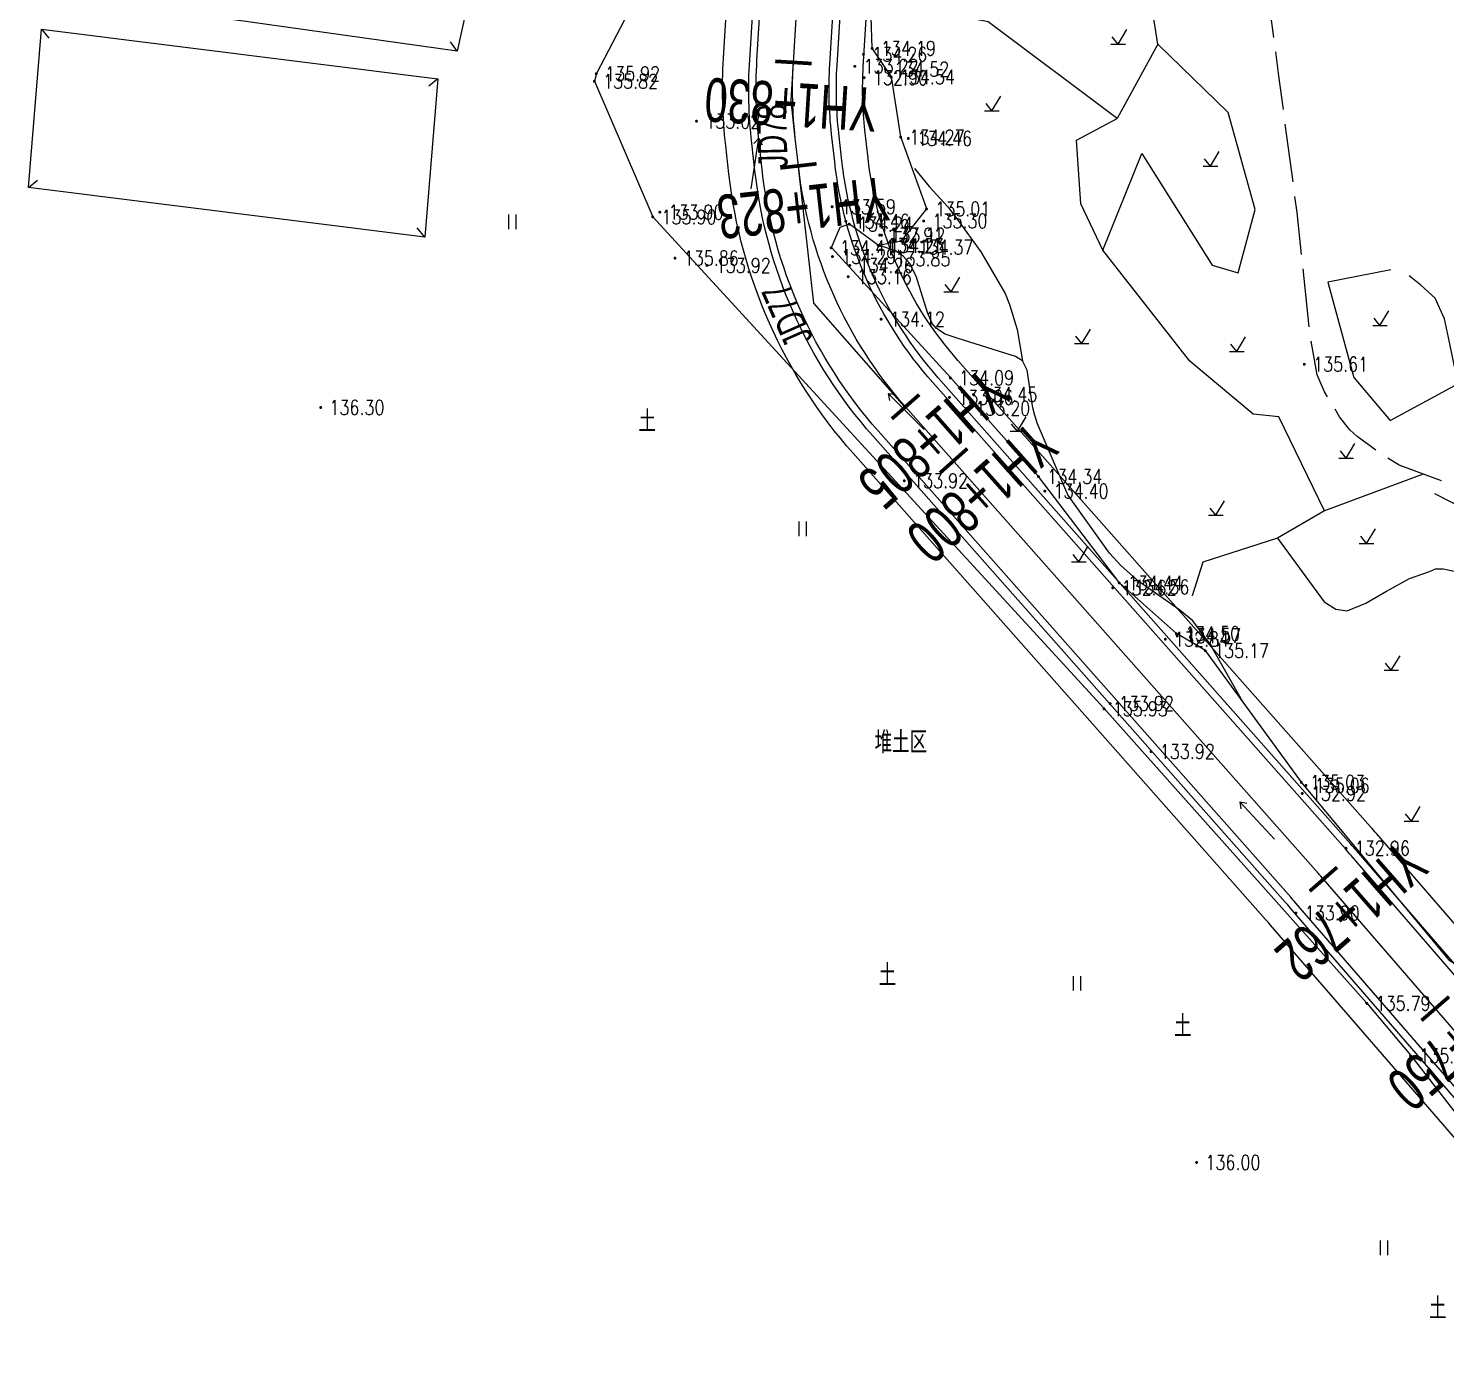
# Model space of a CAD drawing. Extents: x 529262 to 576451, y 2694391 to 2717535.
# Drawn here: x 562729 to 562826.1, y 2710546.1 to 2710638 of the extents above; entities that cross this region are included whole.
import ezdxf
from ezdxf.enums import TextEntityAlignment as Align

# ---------------------------------------------------------------- set-up
doc = ezdxf.new("R2010")
doc.units = 0
doc.linetypes.add('DASHED', pattern=[19.049999999999997, 12.7, -6.35])
doc.linetypes.add('X3', pattern=[5, 4, -1])
for name, color, linetype in [('DLSS', 4, 'Continuous'), ('DMTZ', 8, 'Continuous'), ('GCD', 8, 'Continuous'), ('JMD', 8, 'Continuous'), ('ZBTZ', 8, 'Continuous'), ('ZJ', 7, 'Continuous'), ('交点标注', 3, 'Continuous'), ('桩号标注_YH', 2, 'Continuous'), ('道路中线_04护管挡墙', 7, 'Continuous')]:
    doc.layers.add(name, color=color, linetype=linetype)
doc.layers.add('SXSS', color=5, linetype='Continuous', lineweight=0)
doc.styles.add('EICAD', font='fsdb_e.shx', dxfattribs={"width": 0.707, "height": 2, "bigfont": 'tjhzf.shx'})
doc.styles.add('HZ', font='rs.shx', dxfattribs={"width": 0.8, "bigfont": 'hztxt.shx'})
doc.styles.add('JieTuHzTxt', font='smsim.shx', dxfattribs={"width": 0.7, "bigfont": 'smfs.shx'})
doc.linetypes.add('10421', pattern='A,2,[150,AAA.SHX,S=0.5,R=0,X=0,Y=0.5],1e-11', length=2.00000000001)
doc.linetypes.add('10422', pattern='A,0.75,[150,AAA.SHX,S=0.5,R=0,X=0,Y=0.5],1.5,[177,AAA.SHX,S=1,R=0,X=0,Y=0.4],0.75', length=3)
doc.linetypes.add('1161', pattern='A,0,[149,AAA.SHX,S=0.15,R=0,X=0,Y=0],-1.6', length=1.6)

# ---------------------------------------------------------------- blocks, each defined once
blk = doc.blocks.new('GC200')
at = {"linetype": 'Continuous', "const_width": 0.2, "flags": 128}
blk.add_lwpolyline([(-0.1, 0, 1), (0.1, 0, 1)], format="xyb", close=True, dxfattribs=at)
blk = doc.blocks.new('gc086')
at = {"color": 8}
for p, q in [((0, 0), (7, 0)), ((7, 0), (6.180847955711008, 0.573576436351046)), ((7, 0), (6.180847955711008, -0.5735764363510459))]:
    blk.add_line(p, q, dxfattribs=at)
blk = doc.blocks.new('gc123')
at = {"color": 8}
for p, q in [((0, 0), (1.199999999999999, 2)), ((-1, 0), (1, 0)), ((0, 0), (-0.8, 1))]:
    blk.add_line(p, q, dxfattribs=at)
blk = doc.blocks.new('gc121')
at = {"color": 8}
for p, q in [((-0.5, -1), (-0.5, 1)), ((0.5, -1), (0.5, 1))]:
    blk.add_line(p, q, dxfattribs=at)

msp = doc.modelspace()

# ---------------------------------------------------------------- linework, layer by layer
at = {"layer": 'DLSS', "color": 8, "linetype": 'X3', "elevation": 135.479, "flags": 128}
msp.add_lwpolyline([(562825.7844874478, 2710606.944345072), (562822.8766494417, 2710608.000038125), (562821.422048843, 2710608.927121316), (562820.003705686, 2710609.978335467), (562819.4976494417, 2710610.438038125), (562818.8054487861, 2710611.322910474), (562817.7783724613, 2710613.034189005), (562817.2596494417, 2710614.199038125), (562816.776422253, 2710616.957602278), (562815.8966494417, 2710625.325038125), (562814.639909138, 2710634.693412147), (562813.8756494417, 2710640.590038124), (562813.3136301619, 2710642.974381155), (562812.993374295, 2710644.361730706), (562812.1393641912, 2710646.46054091), (562811.6396494417, 2710647.320038124), (562810.9650982205, 2710647.990183377), (562809.8906494417, 2710648.803038124), (562805.7356005281, 2710651.758659055), (562803.9527434409, 2710653.052278013), (562802.7716494417, 2710653.679038125), (562795.4032497952, 2710656.11539723), (562792.2303556176, 2710657.202920121), (562789.2956494417, 2710657.952038125), (562788.5605010522, 2710657.646505804), (562785.8692826038, 2710655.482725067), (562784.6118012149, 2710654.262596176), (562783.4516494417, 2710653.390038125)], dxfattribs=at)
at = {"layer": 'DLSS', "color": 8, "linetype": 'Continuous', "flags": 128}
msp.add_lwpolyline([(562864.8282664765, 2710591.84011943), (562863.1051807672, 2710590.843684275), (562856.8377672007, 2710587.585357966), (562854.5550110473, 2710586.723589218), (562850.8025628441, 2710587.334571553), (562848.6690919739, 2710587.97144862), (562844.7752542221, 2710590.306240429), (562842.4386876806, 2710591.975137439), (562839.2756865313, 2710596.062645081), (562835.1048522325, 2710601.048103013), (562825.3286202711, 2710606.054075919)], dxfattribs=at)
at = {"layer": 'DMTZ', "linetype": '10421', "flags": 128}
for points in [[(562974.75, 2710442.749), (562972.221, 2710448.106), (562970.53, 2710457.924), (562970.588, 2710462.816), (562968.785, 2710465.91), (562965.618, 2710470.107), (562964.715, 2710471.076), (562964.683, 2710472.686), (562965.951, 2710474.902), (562968.103, 2710485.167), (562969.614, 2710489.535), (562971.349, 2710495.807), (562974.751, 2710500.717), (562975.7885147439, 2710507.82364642), (562974.8793593798, 2710510.16654406), (562971.3097883859, 2710515.17943116), (562964.213, 2710518.086), (562956.712, 2710519.931), (562939.506, 2710518.475), (562935.726, 2710518.126), (562931.762, 2710518.288), (562929.3, 2710519.315), (562919.688, 2710517.249), (562916.468, 2710514.965), (562910.131, 2710508.998), (562907.098, 2710503.349), (562906.436, 2710502.096), (562904.175, 2710500.572), (562900.581, 2710500.839), (562896.864, 2710503.212), (562892.174, 2710509.435), (562890.793, 2710510.72), (562889.538, 2710511.732), (562887.479, 2710514.751), (562882.949, 2710523.099), (562882.932, 2710525.189), (562882.2380977372, 2710527.399296024), (562883.799, 2710533.091), (562883.971, 2710540.381), (562884.533, 2710541.159), (562880.615, 2710548.025), (562877.384, 2710551.024), (562873.585, 2710553.819), (562871.27, 2710555.417), (562866.187, 2710554.863), (562864.035, 2710554.128), (562862.653, 2710554.187), (562854.416, 2710552.946), (562849.3, 2710552.984), (562844.828, 2710554.167), (562838.817, 2710556.934), (562838.273, 2710558.715), (562837.129, 2710561.856), (562835.427, 2710564.474), (562828.384, 2710572.825), (562826.351, 2710574.034), (562816.192, 2710586.281), (562809.61, 2710595.308), (562807.629, 2710596.472), (562803.713, 2710599.951), (562798.177, 2710607.245), (562792.142, 2710614.012), (562783.976, 2710622.925), (562784.5828301851, 2710624.317657849), (562785.211, 2710624.551), (562787.2, 2710623.094), (562788.7788755939, 2710623.401217018), (562790.508, 2710625.592), (562788.742, 2710630.515), (562788.088, 2710634.638), (562786.78, 2710636.602), (562786.639, 2710640.923), (562787.825, 2710645.241), (562787.853, 2710649.099), (562784.409, 2710653.639), (562785.16, 2710656.358), (562788.285, 2710662.328), (562794.012, 2710668.105), (562797.95, 2710670.849), (562807.487, 2710674.38), (562815.068, 2710676.668), (562817.722, 2710679.886), (562819.808, 2710683.864), (562817.75, 2710692.913), (562819.815, 2710697.495), (562820.162, 2710700.927), (562819.299, 2710705.399), (562817.923, 2710708.322), (562815.977, 2710712.962), (562813.994, 2710719.447), (562811.415, 2710723.52), (562810.6813922131, 2710763.290965233), (562817.6759100298, 2710808.527753309), (562821.8706644834, 2710812.379483276)], [(562803.0396494417, 2710601.977038125), (562800.1776494418, 2710605.975038125), (562798.1081617395, 2710610.849916186), (562797.9266494417, 2710611.414038124), (562797.7791924773, 2710611.952850883), (562797.3969169002, 2710614.521086408), (562797.0716494417, 2710615.156038125), (562796.5977662759, 2710615.468629529), (562792.6676494417, 2710616.697038125), (562791.7736540132, 2710616.981494313), (562791.1791601207, 2710617.377704707), (562790.8826494417, 2710617.721038125), (562790.5714548305, 2710618.473884702), (562789.799168727, 2710620.965416909), (562789.3338843453, 2710621.853608262), (562788.9086494417, 2710622.331038124), (562788.376812041, 2710622.700658226), (562787.2, 2710623.094)]]:
    msp.add_lwpolyline(points, dxfattribs=at)
at = {"layer": 'DMTZ', "linetype": '10422', "flags": 128}
msp.add_lwpolyline([(562774.212, 2710659.058), (562774.948, 2710658.85), (562773.876, 2710654.834), (562773.763, 2710650.331), (562776.313, 2710644.972), (562778.065, 2710640.858), (562777.579, 2710638.643), (562772.915, 2710639.797), (562772.536, 2710639.824), (562769.797, 2710638.537), (562767.88, 2710634.865), (562767.749, 2710634.342), (562771.746, 2710625.044), (562802.672, 2710591.321), (562820.681, 2710571.127), (562823.678, 2710567.531), (562829.421, 2710560.166), (562830.6312997749, 2710558.286997629), (562838.78, 2710550.322), (562839.97, 2710549.4), (562841.557, 2710548.639)], dxfattribs=at)
at = {"layer": 'DMTZ', "linetype": '10421', "elevation": 135.797, "flags": 128}
msp.add_lwpolyline([(562842.9514912768, 2710604.927002561), (562840.3325169947, 2710604.777026099), (562836.9206921323, 2710604.64749958), (562835.2795742977, 2710604.863356701), (562834.9356494417, 2710605.215038124), (562832.3860322194, 2710608.533172664), (562830.8744665838, 2710610.778258156), (562829.6586494417, 2710612.345038124), (562828.6286115135, 2710612.664612442), (562827.388173253, 2710613.224659267), (562826.9426494417, 2710613.605038125), (562826.6478908268, 2710614.884778391), (562826.2677427977, 2710616.764887484), (562825.9826494417, 2710618.038038125), (562825.3549583999, 2710619.455249082), (562824.3646350503, 2710620.346291113), (562823.5666494417, 2710620.988038125)], dxfattribs=at)
at = {"layer": 'DMTZ', "linetype": '10421'}
msp.add_lwpolyline([(562812.1752629656, 2710591.789824857), (562809.9401592779, 2710595.73553439), (562808.7456494417, 2710597.338038125), (562807.84919378, 2710598.079433987), (562805.0366494417, 2710600.026038125), (562803.84151644, 2710601.106433132), (562803.0396494417, 2710601.977038125)], dxfattribs=at)
at = {"layer": 'JMD', "linetype": 'Continuous'}
for p, q in [((562729.8562170034, 2710637.900149045), (562730.3602864326, 2710637.278929268)), ((562758.3334671262, 2710636.383745944), (562757.8769664877, 2710637.040714107)), ((562757.0149023454, 2710634.507819078), (562756.3936825689, 2710634.003749649)), ((562728.9509286531, 2710627.044690953), (562729.5721484296, 2710627.548760382)), ((562756.109613995, 2710623.652360986), (562755.6055445658, 2710624.273580762))]:
    msp.add_line(p, q, dxfattribs=at)
at = {"layer": 'JMD', "linetype": 'Continuous', "flags": 128}
for points in [[(562734.1298310269, 2710653.112241381), (562761.157217996, 2710649.282827072), (562758.3334671262, 2710636.383745944), (562731.3060801572, 2710640.213160253)], [(562729.8562170034, 2710637.900149045), (562757.0149023454, 2710634.507819078), (562756.109613995, 2710623.652360986), (562728.9509286531, 2710627.044690953)]]:
    msp.add_lwpolyline(points, close=True, dxfattribs=at)
at = {"layer": 'ZBTZ', "linetype": '1161'}
for points in [[(562805.2466494417, 2710629.372038125), (562810.0816494417, 2710621.715038124), (562811.8466494418, 2710621.188038125), (562813.0246494417, 2710625.533038124), (562811.1736494417, 2710632.195038124), (562806.3466494418, 2710636.866038125), (562805.3856494417, 2710642.971038125), (562801.2656494417, 2710645.070038124), (562793.2726494417, 2710648.016038124), (562787.1826494418, 2710639.866038125)], [(562802.5796494418, 2710622.748038125), (562801.0606494417, 2710625.939038124), (562800.7706494418, 2710630.291038125), (562803.5696494417, 2710631.781038125), (562794.7196494417, 2710638.412038125), (562787.1826494418, 2710639.866038125)], [(562824.5382949269, 2710607.396776323), (562817.7626494417, 2710604.886038125), (562814.6396494417, 2710611.331038124), (562812.8696494417, 2710611.507038124), (562808.5446494417, 2710615.139038125), (562802.5796494418, 2710622.748038125)], [(562822.3076494418, 2710621.414038124), (562818.0026494417, 2710620.553038124), (562819.7896494417, 2710614.013038124), (562822.2786494417, 2710611.070038124), (562826.9426494417, 2710613.605038125)], [(562817.7626494417, 2710604.886038125), (562814.5436494417, 2710603.009038125), (562809.4296494417, 2710601.364038125), (562808.6956494417, 2710599.051038125)]]:
    msp.add_lwpolyline(points, dxfattribs=at)
at = {"layer": 'ZBTZ', "linetype": '1161', "flags": 128}
msp.add_lwpolyline([(562806.3466494418, 2710636.866038125), (562803.5696494417, 2710631.781038125)], dxfattribs=at)
for points, elevation in [([(562802.5796494418, 2710622.748038125), (562805.2466494417, 2710629.372038125)], 134.975), ([(562789.6776494418, 2710628.352038125), (562790.685467553, 2710627.121067878), (562791.955044151, 2710625.732885044), (562792.5896494417, 2710624.885038124), (562794.2164825128, 2710622.639219319), (562795.8816494417, 2710619.791038125), (562796.1951000715, 2710619.026522381), (562796.7126387011, 2710617.301913285), (562797.0716494417, 2710615.156038125)], 135.038), ([(562814.5436494417, 2710603.009038125), (562817.7566494417, 2710598.645038125), (562818.5533659157, 2710598.138992111), (562819.3146494417, 2710598.035038125), (562820.6078486723, 2710598.55814727), (562822.0242634354, 2710599.371081759), (562823.5954223035, 2710600.240567478), (562824.9561606322, 2710600.731406603), (562825.3766494417, 2710600.899038124), (562825.8960507575, 2710600.899694414), (562827.9862515475, 2710600.478974884), (562832.2166494417, 2710599.673038125), (562832.6602934479, 2710599.44131534), (562835.6976494417, 2710596.260038124), (562836.8396494417, 2710593.953038124), (562837.4537793968, 2710593.310926214), (562838.8326494417, 2710592.492038125), (562839.7231806952, 2710592.614234718), (562840.8489447114, 2710592.775009225), (562841.3446494417, 2710592.985038124)], 135.516)]:
    msp.add_lwpolyline(points, dxfattribs=dict(at, elevation=elevation))
at = {"layer": '交点标注', "linetype": 'DASHED'}
for p, q in [((562781.2155940658, 2710633.021920687), (562781.3752021444, 2710635.623538604)), ((562781.5070666518, 2710630.431759641), (562781.2155940658, 2710633.021920687)), ((562782.7807253845, 2710619.113435401), (562781.7290247211, 2710628.459336941)), ((562788.9796468397, 2710612.040577231), (562782.7807253845, 2710619.113435401))]:
    msp.add_line(p, q, dxfattribs=at)
at = {"layer": '桩号标注_YH', "const_width": 0.25}
for points in [[(562780.1275478792, 2710635.700081626), (562782.6228564098, 2710635.54699558)], [(562780.4788075961, 2710628.391155997), (562782.9631274176, 2710628.670718198)], [(562788.1217867293, 2710611.185763064), (562789.9946682202, 2710612.8417567)], [(562791.4275005232, 2710607.483356452), (562793.293400793, 2710609.14721227)], [(562816.7536095793, 2710578.79936931), (562818.6357699878, 2710580.444809129)], [(562824.416390768, 2710569.936632498), (562826.3075376707, 2710571.571735979)]]:
    msp.add_lwpolyline(points, dxfattribs=at)
at = {"layer": '道路中线_04护管挡墙', "color": 8, "lineweight": 0}
for points in [[(562837.9956920339, 2710563.481106193), (562821.3256918369, 2710582.761487902, 0.002774951701476491), (562820.9253140122, 2710583.219400096), (562792.6541599374, 2710615.193267663, -0.1541936818002115), (562786.4908615643, 2710629.067696522), (562786.2769607095, 2710630.968519065, -0.04336014593287568), (562786.1661945231, 2710635.329613395), (562786.9708408151, 2710648.445379386, -0.1509697218735377), (562792.2254153017, 2710662.365266693), (562793.0378667018, 2710663.410747754, -0.0883804052829701), (562799.6021315241, 2710669.331108611), (562807.14184008, 2710674.032592382, 0.1156258397609137), (562816.7359594731, 2710683.672806755), (562816.8410432169, 2710683.843141135, 0.1318015598735641), (562818.7420894561, 2710690.197894546), (562819.0012812312, 2710699.262033356, 0.09147482335581983), (562817.0661202644, 2710711.740504386), (562813.2688806616, 2710722.602945115, -0.09859235936285603)], [(562836.2558368836, 2710561.976810991), (562819.5858366863, 2710581.2571927, 0.002774951701197553), (562819.2022630402, 2710581.695885952), (562790.9311089658, 2710613.669753517, -0.1541936818022254), (562784.2052873285, 2710628.810499298), (562783.9913864736, 2710630.71132184, -0.04336014593310032), (562783.870510675, 2710635.470452557), (562784.675156967, 2710648.586218548, -0.1509697218763337), (562790.409315633, 2710663.776571761), (562791.2217670329, 2710664.822052822, -0.08838040528240891), (562798.3851512636, 2710671.282764074), (562805.9248598194, 2710675.984247844, 0.1156258397606441), (562814.7784934874, 2710684.880418826), (562814.8835772324, 2710685.050753208, 0.1318015598730825), (562816.4430292248, 2710690.263636864), (562816.7022209998, 2710699.327775675, 0.09147482335877692), (562814.8949586027, 2710710.981520171), (562811.0977189997, 2710721.8439609, -0.09859235936465953)], [(562836.634066264, 2710562.303831687), (562819.9640660669, 2710581.584213396, 0.002774951700734579), (562819.5768393384, 2710582.027084679), (562791.305685264, 2710614.000952245, -0.1541936818006518), (562784.7021512928, 2710628.866411738), (562784.488250438, 2710630.76723428, -0.04336014593381578), (562784.3695723811, 2710635.439835348), (562785.1742186731, 2710648.555601339, -0.15096972187481), (562790.8041199088, 2710663.469766311), (562791.6165713087, 2710664.515247372, -0.08838040528203668), (562798.6497121898, 2710670.858491147), (562806.1894207456, 2710675.559974918, 0.1156258397615394), (562815.2040295713, 2710684.617894463), (562815.3091133162, 2710684.788228845, 0.131801559874923), (562816.9428249272, 2710690.249345056), (562817.2020167023, 2710699.313483867, 0.09147482335666411), (562815.3669502683, 2710711.14651674), (562811.5697106654, 2710722.008957468, -0.09859235936380854)], [(562832.0953136978, 2710558.379583333), (562815.4253135003, 2710577.659965042, 0.002774951701172944), (562815.0819237595, 2710578.052699954), (562786.8107696857, 2710610.026567519, -0.1541936818040797), (562778.739783721, 2710628.195462456), (562778.5258828661, 2710630.096284998, -0.04336014593379937), (562778.3808319079, 2710635.807241859), (562779.1854781999, 2710648.92300785, -0.1509697218759151), (562786.0664685991, 2710667.151431705), (562786.8789199985, 2710668.196912765, -0.08838040528077813), (562795.4749810753, 2710675.949766268), (562803.014689631, 2710680.651250038, 0.1156258397588344), (562810.0975965654, 2710687.768186823), (562810.2026803109, 2710687.938521207, 0.1318015598720248), (562810.9452764976, 2710690.420846757), (562811.2044682725, 2710699.484985568, 0.0914748233564306), (562809.7030502812, 2710709.166557918), (562805.9058106779, 2710720.028998647, -0.09859235936824541)], [(562832.4735430783, 2710558.70660403), (562815.8035428809, 2710577.986985738, 0.002774951701059936), (562815.4565000578, 2710578.383898681), (562787.1853459838, 2710610.357766246, -0.1541936818031914), (562779.2366476853, 2710628.251374896), (562779.0227468305, 2710630.152197438, -0.0433601459308034), (562778.879893614, 2710635.776624649), (562779.684539906, 2710648.892390641, -0.1509697218746429), (562786.461272875, 2710666.844626255), (562787.2737242744, 2710667.890107315, -0.08838040527976299), (562795.7395420015, 2710675.525493341), (562803.2792505572, 2710680.226977111, 0.1156258397599885), (562810.5231326493, 2710687.50566246), (562810.6282163948, 2710687.675996843, 0.1318015598758019), (562811.4450722, 2710690.406554948), (562811.704263975, 2710699.470693759, 0.09147482335822739), (562810.1750419467, 2710709.331554487), (562806.3778023436, 2710720.193995216, -0.09859235936751774)], [(562830.733687928, 2710557.202308827), (562814.0636877305, 2710576.482690536, 0.002774951700290915), (562813.7334490848, 2710576.860384538), (562785.4622950122, 2710608.834252101, -0.1541936818013035), (562776.9510734495, 2710627.994177671), (562776.7371725946, 2710629.895000213, -0.043360145934481), (562776.5842097659, 2710635.917463813), (562777.3888560579, 2710649.033229803, -0.1509697218734289), (562784.6451732062, 2710668.255931322), (562785.4576246056, 2710669.301412383, -0.08838040528016733), (562794.5225617408, 2710677.477148803), (562802.0622702965, 2710682.178632574, 0.1156258397595159), (562808.5656666636, 2710688.713274531), (562808.670750408, 2710688.883608913, 0.131801559873085), (562809.1460119687, 2710690.472297267), (562809.4052037436, 2710699.536436078, 0.09147482335289886), (562808.0038802851, 2710708.572570272), (562804.2066406817, 2710719.435011001, -0.09859235936888529)]]:
    msp.add_lwpolyline(points, format="xyb", dxfattribs=at)
at = {"layer": '道路中线_04护管挡墙', "color": 1}
msp.add_lwpolyline([(562834.364689981, 2710560.34170751), (562817.6946897836, 2710579.622089219, 0.002774951701132185), (562817.329381549, 2710580.039892316), (562789.0582274748, 2710612.013759882, -0.1541936818008448), (562781.7209675069, 2710628.530937097), (562781.5070666521, 2710630.431759639, -0.04336014592990557), (562781.3752021445, 2710635.623538603), (562782.1798484365, 2710648.739304595, -0.1509697218754179), (562788.435294254, 2710665.310599008), (562789.2477456536, 2710666.356080068, -0.08838040528097563), (562797.0623466326, 2710673.404128707), (562804.6020551883, 2710678.105612478, 0.1156258397599219), (562812.6508130683, 2710686.193040643), (562812.7558968136, 2710686.363375026, 0.1318015598740171), (562813.9440507124, 2710690.335095906), (562814.2032424874, 2710699.399234717, 0.09147482335844882), (562812.5350002748, 2710710.156537329), (562808.7377606716, 2710721.018978058, -0.09859235936611838)], format="xyb", dxfattribs=at)

# ---------------------------------------------------------------- block references
at = {"layer": 'GCD', "color": 3, "linetype": 'Continuous'}
ref = msp.add_blockref('GC200', (562786.7676552576, 2710636.58618991, 134.185), dxfattribs=dict(at, xscale=0.5, yscale=0.5, zscale=0.5))
ref.add_attrib('height', '134.19', dxfattribs={"linetype": 'Continuous', "height": 1, "style": 'HZ', "width": 0.8}).set_placement((562787.3676552576, 2710636.58618991, 134.185), align=Align.MIDDLE_LEFT)
at = {"layer": 'GCD', "linetype": 'Continuous'}
ref = msp.add_blockref('GC200', (562786.1759540989, 2710636.180554979, 134.264), dxfattribs=dict(at, xscale=0.5, yscale=0.5, zscale=0.5))
ref.add_attrib('height', '134.26', dxfattribs={"linetype": 'Continuous', "height": 1, "style": 'HZ', "width": 0.8}).set_placement((562786.7759540989, 2710636.180554979, 134.264), align=Align.MIDDLE_LEFT)
at = {"layer": 'GCD', "color": 3, "linetype": 'Continuous'}
ref = msp.add_blockref('GC200', (562767.8676552576, 2710634.849189911, 135.919), dxfattribs=dict(at, xscale=0.5, yscale=0.5, zscale=0.5))
ref.add_attrib('height', '135.92', dxfattribs={"linetype": 'Continuous', "height": 1, "style": 'HZ', "width": 0.8}).set_placement((562768.4676552576, 2710634.849189911, 135.919), align=Align.MIDDLE_LEFT)
at = {"layer": 'GCD', "linetype": 'Continuous'}
ref = msp.add_blockref('GC200', (562785.585954099, 2710635.352554979, 133.221), dxfattribs=dict(at, xscale=0.5, yscale=0.5, zscale=0.5))
ref.add_attrib('height', '133.22', dxfattribs={"linetype": 'Continuous', "height": 1, "style": 'HZ', "width": 0.8}).set_placement((562786.1859540989, 2710635.352554979, 133.221), align=Align.MIDDLE_LEFT)
at = {"layer": 'GCD', "color": 3, "linetype": 'Continuous'}
ref = msp.add_blockref('GC200', (562786.2206552576, 2710634.57418991, 132.9), dxfattribs=dict(at, xscale=0.5, yscale=0.5, zscale=0.5))
ref.add_attrib('height', '132.90', dxfattribs={"linetype": 'Continuous', "height": 1, "style": 'HZ', "width": 0.8}).set_placement((562786.8206552576, 2710634.57418991, 132.9), align=Align.MIDDLE_LEFT)
at = {"layer": 'GCD', "linetype": 'Continuous'}
ref = msp.add_blockref('GC200', (562787.681954099, 2710635.159554979, 134.523), dxfattribs=dict(at, xscale=0.5, yscale=0.5, zscale=0.5))
ref.add_attrib('height', '134.52', dxfattribs={"linetype": 'Continuous', "height": 1, "style": 'HZ', "width": 0.8}).set_placement((562788.281954099, 2710635.159554979, 134.523), align=Align.MIDDLE_LEFT)
at = {"layer": 'GCD', "color": 3, "linetype": 'Continuous'}
ref = msp.add_blockref('GC200', (562788.0756552576, 2710634.62218991, 134.537), dxfattribs=dict(at, xscale=0.5, yscale=0.5, zscale=0.5))
ref.add_attrib('height', '134.54', dxfattribs={"linetype": 'Continuous', "height": 1, "style": 'HZ', "width": 0.8}).set_placement((562788.6756552575, 2710634.62218991, 134.537), align=Align.MIDDLE_LEFT)
ref = msp.add_blockref('GC200', (562767.7366552575, 2710634.326189911, 135.822), dxfattribs=dict(at, xscale=0.5, yscale=0.5, zscale=0.5))
ref.add_attrib('height', '135.82', dxfattribs={"linetype": 'Continuous', "height": 1, "style": 'HZ', "width": 0.8}).set_placement((562768.3366552575, 2710634.326189911, 135.822), align=Align.MIDDLE_LEFT)
at = {"layer": 'GCD', "linetype": 'Continuous'}
ref = msp.add_blockref('GC200', (562774.7364191056, 2710631.596422945, 133.02), dxfattribs=dict(at, xscale=0.5, yscale=0.5, zscale=0.5))
ref.add_attrib('height', '133.02', dxfattribs={"linetype": 'Continuous', "height": 1, "style": 'HZ', "width": 0.8}).set_placement((562775.3364191055, 2710631.596422945, 133.02), align=Align.MIDDLE_LEFT)
at = {"layer": 'GCD', "color": 3, "linetype": 'Continuous'}
ref = msp.add_blockref('GC200', (562788.7296552575, 2710630.49918991, 134.269), dxfattribs=dict(at, xscale=0.5, yscale=0.5, zscale=0.5))
ref.add_attrib('height', '134.27', dxfattribs={"linetype": 'Continuous', "height": 1, "style": 'HZ', "width": 0.8}).set_placement((562789.3296552575, 2710630.49918991, 134.269), align=Align.MIDDLE_LEFT)
at = {"layer": 'GCD', "linetype": 'Continuous'}
ref = msp.add_blockref('GC200', (562789.253954099, 2710630.406554979, 134.459), dxfattribs=dict(at, xscale=0.5, yscale=0.5, zscale=0.5))
ref.add_attrib('height', '134.46', dxfattribs={"linetype": 'Continuous', "height": 1, "style": 'HZ', "width": 0.8}).set_placement((562789.853954099, 2710630.406554979, 134.459), align=Align.MIDDLE_LEFT)
at = {"layer": 'GCD', "color": 3, "linetype": 'Continuous'}
ref = msp.add_blockref('GC200', (562771.7336552576, 2710625.028189911, 135.895), dxfattribs=dict(at, xscale=0.5, yscale=0.5, zscale=0.5))
ref.add_attrib('height', '135.90', dxfattribs={"linetype": 'Continuous', "height": 1, "style": 'HZ', "width": 0.8}).set_placement((562772.3336552576, 2710625.028189911, 135.895), align=Align.MIDDLE_LEFT)
at = {"layer": 'GCD', "linetype": 'Continuous'}
ref = msp.add_blockref('GC200', (562772.2211954532, 2710625.356926289, 133.9), dxfattribs=dict(at, xscale=0.5, yscale=0.5, zscale=0.5))
ref.add_attrib('height', '133.90', dxfattribs={"linetype": 'Continuous', "height": 1, "style": 'HZ', "width": 0.8}).set_placement((562772.8211954532, 2710625.356926289, 133.9), align=Align.MIDDLE_LEFT)
at = {"layer": 'GCD', "color": 3, "linetype": 'Continuous'}
ref = msp.add_blockref('GC200', (562784.0286552575, 2710625.72618991, 133.592), dxfattribs=dict(at, xscale=0.5, yscale=0.5, zscale=0.5))
ref.add_attrib('height', '133.59', dxfattribs={"linetype": 'Continuous', "height": 1, "style": 'HZ', "width": 0.8}).set_placement((562784.6286552575, 2710625.72618991, 133.592), align=Align.MIDDLE_LEFT)
ref = msp.add_blockref('GC200', (562790.4956552576, 2710625.576189911, 135.007), dxfattribs=dict(at, xscale=0.5, yscale=0.5, zscale=0.5))
ref.add_attrib('height', '135.01', dxfattribs={"linetype": 'Continuous', "height": 1, "style": 'HZ', "width": 0.8}).set_placement((562791.0956552576, 2710625.576189911, 135.007), align=Align.MIDDLE_LEFT)
at = {"layer": 'GCD', "linetype": 'Continuous'}
ref = msp.add_blockref('GC200', (562784.967954099, 2710624.729554979, 134.458), dxfattribs=dict(at, xscale=0.5, yscale=0.5, zscale=0.5))
ref.add_attrib('height', '134.46', dxfattribs={"linetype": 'Continuous', "height": 1, "style": 'HZ', "width": 0.8}).set_placement((562785.5679540989, 2710624.729554979, 134.458), align=Align.MIDDLE_LEFT)
at = {"layer": 'GCD', "color": 3, "linetype": 'Continuous'}
ref = msp.add_blockref('GC200', (562785.1986552576, 2710624.53518991, 134.238), dxfattribs=dict(at, xscale=0.5, yscale=0.5, zscale=0.5))
ref.add_attrib('height', '134.24', dxfattribs={"linetype": 'Continuous', "height": 1, "style": 'HZ', "width": 0.8}).set_placement((562785.7986552576, 2710624.53518991, 134.238), align=Align.MIDDLE_LEFT)
at = {"layer": 'GCD', "linetype": 'Continuous'}
ref = msp.add_blockref('GC200', (562790.301954099, 2710624.750554978, 135.299), dxfattribs=dict(at, xscale=0.5, yscale=0.5, zscale=0.5))
ref.add_attrib('height', '135.30', dxfattribs={"linetype": 'Continuous', "height": 1, "style": 'HZ', "width": 0.8}).set_placement((562790.901954099, 2710624.750554978, 135.299), align=Align.MIDDLE_LEFT)
at = {"layer": 'GCD', "color": 3, "linetype": 'Continuous'}
ref = msp.add_blockref('GC200', (562783.9636552576, 2710622.90918991, 134.412), dxfattribs=dict(at, xscale=0.5, yscale=0.5, zscale=0.5))
ref.add_attrib('height', '134.41', dxfattribs={"linetype": 'Continuous', "height": 1, "style": 'HZ', "width": 0.8}).set_placement((562784.5636552576, 2710622.90918991, 134.412), align=Align.MIDDLE_LEFT)
ref = msp.add_blockref('GC200', (562787.1876552575, 2710623.07818991, 134.112), dxfattribs=dict(at, xscale=0.5, yscale=0.5, zscale=0.5))
ref.add_attrib('height', '134.11', dxfattribs={"linetype": 'Continuous', "height": 1, "style": 'HZ', "width": 0.8}).set_placement((562787.7876552575, 2710623.07818991, 134.112), align=Align.MIDDLE_LEFT)
at = {"layer": 'GCD', "linetype": 'Continuous'}
ref = msp.add_blockref('GC200', (562787.287954099, 2710623.779554978, 132.911), dxfattribs=dict(at, xscale=0.5, yscale=0.5, zscale=0.5))
ref.add_attrib('height', '132.91', dxfattribs={"linetype": 'Continuous', "height": 1, "style": 'HZ', "width": 0.8}).set_placement((562787.887954099, 2710623.779554978, 132.911), align=Align.MIDDLE_LEFT)
ref = msp.add_blockref('GC200', (562787.325954099, 2710623.057554978, 134.229), dxfattribs=dict(at, xscale=0.5, yscale=0.5, zscale=0.5))
ref.add_attrib('height', '134.23', dxfattribs={"linetype": 'Continuous', "height": 1, "style": 'HZ', "width": 0.8}).set_placement((562787.9259540989, 2710623.057554978, 134.229), align=Align.MIDDLE_LEFT)
at = {"layer": 'GCD', "color": 3, "linetype": 'Continuous'}
ref = msp.add_blockref('GC200', (562787.4136552576, 2710623.78018991, 133.12), dxfattribs=dict(at, xscale=0.5, yscale=0.5, zscale=0.5))
ref.add_attrib('height', '133.12', dxfattribs={"linetype": 'Continuous', "height": 1, "style": 'HZ', "width": 0.8}).set_placement((562788.0136552575, 2710623.78018991, 133.12), align=Align.MIDDLE_LEFT)
at = {"layer": 'GCD', "linetype": 'Continuous'}
ref = msp.add_blockref('GC200', (562789.3399540989, 2710622.953554979, 134.367), dxfattribs=dict(at, xscale=0.5, yscale=0.5, zscale=0.5))
ref.add_attrib('height', '134.37', dxfattribs={"linetype": 'Continuous', "height": 1, "style": 'HZ', "width": 0.8}).set_placement((562789.9399540989, 2710622.953554979, 134.367), align=Align.MIDDLE_LEFT)
at = {"layer": 'GCD', "color": 3, "linetype": 'Continuous'}
ref = msp.add_blockref('GC200', (562773.2626552576, 2710622.201189911, 135.861), dxfattribs=dict(at, xscale=0.5, yscale=0.5, zscale=0.5))
ref.add_attrib('height', '135.86', dxfattribs={"linetype": 'Continuous', "height": 1, "style": 'HZ', "width": 0.8}).set_placement((562773.8626552576, 2710622.201189911, 135.861), align=Align.MIDDLE_LEFT)
at = {"layer": 'GCD', "linetype": 'Continuous'}
ref = msp.add_blockref('GC200', (562784.051954099, 2710622.311554979, 134.294), dxfattribs=dict(at, xscale=0.5, yscale=0.5, zscale=0.5))
ref.add_attrib('height', '134.29', dxfattribs={"linetype": 'Continuous', "height": 1, "style": 'HZ', "width": 0.8}).set_placement((562784.651954099, 2710622.311554979, 134.294), align=Align.MIDDLE_LEFT)
at = {"layer": 'GCD', "color": 3, "linetype": 'Continuous'}
ref = msp.add_blockref('GC200', (562787.7626552576, 2710622.15218991, 133.848), dxfattribs=dict(at, xscale=0.5, yscale=0.5, zscale=0.5))
ref.add_attrib('height', '133.85', dxfattribs={"linetype": 'Continuous', "height": 1, "style": 'HZ', "width": 0.8}).set_placement((562788.3626552576, 2710622.15218991, 133.848), align=Align.MIDDLE_LEFT)
at = {"layer": 'GCD', "linetype": 'Continuous'}
ref = msp.add_blockref('GC200', (562775.4526028702, 2710621.704791433, 133.92), dxfattribs=dict(at, xscale=0.5, yscale=0.5, zscale=0.5))
ref.add_attrib('height', '133.92', dxfattribs={"linetype": 'Continuous', "height": 1, "style": 'HZ', "width": 0.8}).set_placement((562776.0526028702, 2710621.704791433, 133.92), align=Align.MIDDLE_LEFT)
ref = msp.add_blockref('GC200', (562785.130954099, 2710620.931554979, 133.161), dxfattribs=dict(at, xscale=0.5, yscale=0.5, zscale=0.5))
ref.add_attrib('height', '133.16', dxfattribs={"linetype": 'Continuous', "height": 1, "style": 'HZ', "width": 0.8}).set_placement((562785.730954099, 2710620.931554979, 133.161), align=Align.MIDDLE_LEFT)
ref = msp.add_blockref('GC200', (562785.238954099, 2710621.701554979, 134.256), dxfattribs=dict(at, xscale=0.5, yscale=0.5, zscale=0.5))
ref.add_attrib('height', '134.26', dxfattribs={"linetype": 'Continuous', "height": 1, "style": 'HZ', "width": 0.8}).set_placement((562785.838954099, 2710621.701554979, 134.256), align=Align.MIDDLE_LEFT)
ref = msp.add_blockref('GC200', (562787.384954099, 2710618.018554979, 134.124), dxfattribs=dict(at, xscale=0.5, yscale=0.5, zscale=0.5))
ref.add_attrib('height', '134.12', dxfattribs={"linetype": 'Continuous', "height": 1, "style": 'HZ', "width": 0.8}).set_placement((562787.9849540989, 2710618.018554979, 134.124), align=Align.MIDDLE_LEFT)
at = {"layer": 'GCD', "color": 3, "linetype": 'Continuous'}
ref = msp.add_blockref('GC200', (562816.3841590978, 2710614.92737942, 135.613), dxfattribs=dict(at, xscale=0.5, yscale=0.5, zscale=0.5))
ref.add_attrib('height', '135.61', dxfattribs={"linetype": 'Continuous', "height": 1, "style": 'HZ', "width": 0.8}).set_placement((562816.9841590978, 2710614.92737942, 135.613), align=Align.MIDDLE_LEFT)
ref = msp.add_blockref('GC200', (562792.1296552576, 2710613.99618991, 134.091), dxfattribs=dict(at, xscale=0.5, yscale=0.5, zscale=0.5))
ref.add_attrib('height', '134.09', dxfattribs={"linetype": 'Continuous', "height": 1, "style": 'HZ', "width": 0.8}).set_placement((562792.7296552575, 2710613.99618991, 134.091), align=Align.MIDDLE_LEFT)
ref = msp.add_blockref('GC200', (562792.0656552576, 2710612.65718991, 133.064), dxfattribs=dict(at, xscale=0.5, yscale=0.5, zscale=0.5))
ref.add_attrib('height', '133.06', dxfattribs={"linetype": 'Continuous', "height": 1, "style": 'HZ', "width": 0.8}).set_placement((562792.6656552575, 2710612.65718991, 133.064), align=Align.MIDDLE_LEFT)
at = {"layer": 'GCD', "linetype": 'Continuous'}
ref = msp.add_blockref('GC200', (562793.717954099, 2710612.858554978, 134.448), dxfattribs=dict(at, xscale=0.5, yscale=0.5, zscale=0.5))
ref.add_attrib('height', '134.45', dxfattribs={"linetype": 'Continuous', "height": 1, "style": 'HZ', "width": 0.8}).set_placement((562794.3179540989, 2710612.858554978, 134.448), align=Align.MIDDLE_LEFT)
at = {"layer": 'GCD', "color": 3, "linetype": 'Continuous'}
ref = msp.add_blockref('GC200', (562748.9848415321, 2710611.965707621, 136.303), dxfattribs=dict(at, xscale=0.5, yscale=0.5, zscale=0.5))
ref.add_attrib('height', '136.30', dxfattribs={"linetype": 'Continuous', "height": 1, "style": 'HZ', "width": 0.8}).set_placement((562749.584841532, 2710611.965707621, 136.303), align=Align.MIDDLE_LEFT)
at = {"layer": 'GCD', "linetype": 'Continuous'}
ref = msp.add_blockref('GC200', (562793.23290752, 2710611.907278099, 133.201), dxfattribs=dict(at, xscale=0.5, yscale=0.5, zscale=0.5))
ref.add_attrib('height', '133.20', dxfattribs={"linetype": 'Continuous', "height": 1, "style": 'HZ', "width": 0.8}).set_placement((562793.83290752, 2710611.907278099, 133.201), align=Align.MIDDLE_LEFT)
ref = msp.add_blockref('GC200', (562788.9733362464, 2710606.943885647, 133.92), dxfattribs=dict(at, xscale=0.5, yscale=0.5, zscale=0.5))
ref.add_attrib('height', '133.92', dxfattribs={"linetype": 'Continuous', "height": 1, "style": 'HZ', "width": 0.8}).set_placement((562789.5733362464, 2710606.943885647, 133.92), align=Align.MIDDLE_LEFT)
at = {"layer": 'GCD', "color": 3, "linetype": 'Continuous'}
ref = msp.add_blockref('GC200', (562798.1646552576, 2710607.22918991, 134.339), dxfattribs=dict(at, xscale=0.5, yscale=0.5, zscale=0.5))
ref.add_attrib('height', '134.34', dxfattribs={"linetype": 'Continuous', "height": 1, "style": 'HZ', "width": 0.8}).set_placement((562798.7646552576, 2710607.22918991, 134.339), align=Align.MIDDLE_LEFT)
at = {"layer": 'GCD', "linetype": 'Continuous'}
ref = msp.add_blockref('GC200', (562798.603954099, 2710606.230554979, 134.397), dxfattribs=dict(at, xscale=0.5, yscale=0.5, zscale=0.5))
ref.add_attrib('height', '134.40', dxfattribs={"linetype": 'Continuous', "height": 1, "style": 'HZ', "width": 0.8}).set_placement((562799.203954099, 2710606.230554979, 134.397), align=Align.MIDDLE_LEFT)
ref = msp.add_blockref('GC200', (562803.2585463582, 2710599.599781518, 132.62), dxfattribs=dict(at, xscale=0.5, yscale=0.5, zscale=0.5))
ref.add_attrib('height', '132.62', dxfattribs={"linetype": 'Continuous', "height": 1, "style": 'HZ', "width": 0.8}).set_placement((562803.8585463582, 2710599.599781518, 132.62), align=Align.MIDDLE_LEFT)
at = {"layer": 'GCD', "color": 3, "linetype": 'Continuous'}
ref = msp.add_blockref('GC200', (562803.7006552576, 2710599.93518991, 134.439), dxfattribs=dict(at, xscale=0.5, yscale=0.5, zscale=0.5))
ref.add_attrib('height', '134.44', dxfattribs={"linetype": 'Continuous', "height": 1, "style": 'HZ', "width": 0.8}).set_placement((562804.3006552575, 2710599.93518991, 134.439), align=Align.MIDDLE_LEFT)
at = {"layer": 'GCD', "linetype": 'Continuous'}
ref = msp.add_blockref('GC200', (562804.135954099, 2710599.657554979, 134.56), dxfattribs=dict(at, xscale=0.5, yscale=0.5, zscale=0.5))
ref.add_attrib('height', '134.56', dxfattribs={"linetype": 'Continuous', "height": 1, "style": 'HZ', "width": 0.8}).set_placement((562804.735954099, 2710599.657554979, 134.56), align=Align.MIDDLE_LEFT)
at = {"layer": 'GCD', "color": 3, "linetype": 'Continuous'}
ref = msp.add_blockref('GC200', (562806.8636552576, 2710596.076189911, 132.839), dxfattribs=dict(at, xscale=0.5, yscale=0.5, zscale=0.5))
ref.add_attrib('height', '132.84', dxfattribs={"linetype": 'Continuous', "height": 1, "style": 'HZ', "width": 0.8}).set_placement((562807.4636552576, 2710596.076189911, 132.839), align=Align.MIDDLE_LEFT)
ref = msp.add_blockref('GC200', (562807.6166552575, 2710596.45618991, 134.502), dxfattribs=dict(at, xscale=0.5, yscale=0.5, zscale=0.5))
ref.add_attrib('height', '134.50', dxfattribs={"linetype": 'Continuous', "height": 1, "style": 'HZ', "width": 0.8}).set_placement((562808.2166552575, 2710596.45618991, 134.502), align=Align.MIDDLE_LEFT)
at = {"layer": 'GCD', "linetype": 'Continuous'}
ref = msp.add_blockref('GC200', (562807.672954099, 2710596.305554979, 134.571), dxfattribs=dict(at, xscale=0.5, yscale=0.5, zscale=0.5))
ref.add_attrib('height', '134.57', dxfattribs={"linetype": 'Continuous', "height": 1, "style": 'HZ', "width": 0.8}).set_placement((562808.272954099, 2710596.305554979, 134.571), align=Align.MIDDLE_LEFT)
at = {"layer": 'GCD', "color": 3, "linetype": 'Continuous'}
ref = msp.add_blockref('GC200', (562809.5976552576, 2710595.292189911, 135.171), dxfattribs=dict(at, xscale=0.5, yscale=0.5, zscale=0.5))
ref.add_attrib('height', '135.17', dxfattribs={"linetype": 'Continuous', "height": 1, "style": 'HZ', "width": 0.8}).set_placement((562810.1976552575, 2710595.292189911, 135.171), align=Align.MIDDLE_LEFT)
ref = msp.add_blockref('GC200', (562802.6596552576, 2710591.30518991, 135.925), dxfattribs=dict(at, xscale=0.5, yscale=0.5, zscale=0.5))
ref.add_attrib('height', '135.93', dxfattribs={"linetype": 'Continuous', "height": 1, "style": 'HZ', "width": 0.8}).set_placement((562803.2596552576, 2710591.30518991, 135.925), align=Align.MIDDLE_LEFT)
at = {"layer": 'GCD', "linetype": 'Continuous'}
ref = msp.add_blockref('GC200', (562803.0784954051, 2710591.665597075, 133.92), dxfattribs=dict(at, xscale=0.5, yscale=0.5, zscale=0.5))
ref.add_attrib('height', '133.92', dxfattribs={"linetype": 'Continuous', "height": 1, "style": 'HZ', "width": 0.8}).set_placement((562803.6784954051, 2710591.665597075, 133.92), align=Align.MIDDLE_LEFT)
ref = msp.add_blockref('GC200', (562805.8831671284, 2710588.376776723, 133.92), dxfattribs=dict(at, xscale=0.5, yscale=0.5, zscale=0.5))
ref.add_attrib('height', '133.92', dxfattribs={"linetype": 'Continuous', "height": 1, "style": 'HZ', "width": 0.8}).set_placement((562806.4831671284, 2710588.376776723, 133.92), align=Align.MIDDLE_LEFT)
at = {"layer": 'GCD', "color": 3, "linetype": 'Continuous'}
ref = msp.add_blockref('GC200', (562816.1796552576, 2710586.26518991, 135.03), dxfattribs=dict(at, xscale=0.5, yscale=0.5, zscale=0.5))
ref.add_attrib('height', '135.03', dxfattribs={"linetype": 'Continuous', "height": 1, "style": 'HZ', "width": 0.8}).set_placement((562816.7796552576, 2710586.26518991, 135.03), align=Align.MIDDLE_LEFT)
at = {"layer": 'GCD', "linetype": 'Continuous'}
ref = msp.add_blockref('GC200', (562816.5019540989, 2710586.055554979, 135.061), dxfattribs=dict(at, xscale=0.5, yscale=0.5, zscale=0.5))
ref.add_attrib('height', '135.06', dxfattribs={"linetype": 'Continuous', "height": 1, "style": 'HZ', "width": 0.8}).set_placement((562817.1019540989, 2710586.055554979, 135.061), align=Align.MIDDLE_LEFT)
ref = msp.add_blockref('GC200', (562816.2422837401, 2710585.503700875, 132.918), dxfattribs=dict(at, xscale=0.5, yscale=0.5, zscale=0.5))
ref.add_attrib('height', '132.92', dxfattribs={"linetype": 'Continuous', "height": 1, "style": 'HZ', "width": 0.8}).set_placement((562816.84228374, 2710585.503700875, 132.918), align=Align.MIDDLE_LEFT)
ref = msp.add_blockref('GC200', (562819.2458068868, 2710581.745496616, 132.96), dxfattribs=dict(at, xscale=0.5, yscale=0.5, zscale=0.5))
ref.add_attrib('height', '132.96', dxfattribs={"linetype": 'Continuous', "height": 1, "style": 'HZ', "width": 0.8}).set_placement((562819.8458068868, 2710581.745496616, 132.96), align=Align.MIDDLE_LEFT)
ref = msp.add_blockref('GC200', (562815.8105876604, 2710577.30589584, 133.9), dxfattribs=dict(at, xscale=0.5, yscale=0.5, zscale=0.5))
ref.add_attrib('height', '133.90', dxfattribs={"linetype": 'Continuous', "height": 1, "style": 'HZ', "width": 0.8}).set_placement((562816.4105876604, 2710577.30589584, 133.9), align=Align.MIDDLE_LEFT)
at = {"layer": 'GCD', "color": 3, "linetype": 'Continuous'}
ref = msp.add_blockref('GC200', (562820.6686552576, 2710571.11118991, 135.787), dxfattribs=dict(at, xscale=0.5, yscale=0.5, zscale=0.5))
ref.add_attrib('height', '135.79', dxfattribs={"linetype": 'Continuous', "height": 1, "style": 'HZ', "width": 0.8}).set_placement((562821.2686552575, 2710571.11118991, 135.787), align=Align.MIDDLE_LEFT)
ref = msp.add_blockref('GC200', (562823.6656552575, 2710567.51518991, 135.915), dxfattribs=dict(at, xscale=0.5, yscale=0.5, zscale=0.5))
ref.add_attrib('height', '135.92', dxfattribs={"linetype": 'Continuous', "height": 1, "style": 'HZ', "width": 0.8}).set_placement((562824.2656552575, 2710567.51518991, 135.915), align=Align.MIDDLE_LEFT)
ref = msp.add_blockref('GC200', (562809.0036504834, 2710560.205685481, 136.003), dxfattribs=dict(at, xscale=0.5, yscale=0.5, zscale=0.5))
ref.add_attrib('height', '136.00', dxfattribs={"linetype": 'Continuous', "height": 1, "style": 'HZ', "width": 0.8}).set_placement((562809.6036504834, 2710560.205685481, 136.003), align=Align.MIDDLE_LEFT)
at = {"layer": 'SXSS', "color": 8, "linetype": 'Continuous'}
for p, xscale, yscale, zscale, rotation in [((562778.4895786624, 2710626.967443616), 0.500000000065064, 0.500000000065064, 0.500000000065064, 81.3205077340472), ((562790.3471782226, 2710610.459240097), 0.5000000000115565, 0.5000000000115565, 0.5000000000115565, 135.0211822768663), ((562814.348066189, 2710582.381008799), 0.5000000000649149, 0.5000000000649149, 0.5000000000649149, 133.0795992616682)]:
    msp.add_blockref('gc086', p, dxfattribs=dict(at, xscale=xscale, yscale=yscale, zscale=zscale, rotation=rotation))
at = {"layer": 'ZBTZ', "linetype": 'Continuous', "xscale": 0.5, "yscale": 0.5}
for name, p in [('gc123', (562803.6218431117, 2710636.874135721)), ('gc123', (562794.9805467202, 2710632.311752852)), ('gc123', (562809.9489891013, 2710628.519430233)), ('gc121', (562762.1331089009, 2710624.696302991)), ('gc123', (562792.1821723132, 2710619.905218246)), ('gc123', (562821.5703907679, 2710617.581214635)), ('gc123', (562801.1296143385, 2710616.344928382)), ('gc123', (562811.7567450984, 2710615.799204799)), ('gc123', (562796.7243201699, 2710610.332703566)), ('gc123', (562819.2573642113, 2710608.497154324)), ('gc123', (562810.3279803339, 2710604.573278044)), ('gc121', (562782.0187505682, 2710603.6432119)), ('gc123', (562820.6559384083, 2710602.638206345)), ('gc123', (562800.9359045407, 2710601.394083703)), ('gc123', (562822.3486024459, 2710593.945378174)), ('gc123', (562823.727509353, 2710583.611144256)), ('gc121', (562800.8288845734, 2710572.487901805)), ('gc121', (562821.8564093756, 2710554.35243592))]:
    msp.add_blockref(name, p, dxfattribs=at)

# ---------------------------------------------------------------- texts
at = {"layer": 'SXSS', "color": 8, "linetype": 'Continuous', "style": 'HZ', "width": 0.8}
for p in [(562771.361347041, 2710611.09264104), (562787.8147975274, 2710573.117573744), (562808.0539970052, 2710569.625613532), (562825.526698411, 2710550.274337612)]:
    msp.add_text('土', height=1.5, dxfattribs=at).set_placement(p, align=Align.MIDDLE)
at = {"layer": 'ZJ', "color": 8, "linetype": 'Continuous', "style": 'HZ', "width": 0.8}
msp.add_text('堆土区', height=1.5, dxfattribs=at).set_placement((562788.7401562934, 2710589.090600228), align=Align.MIDDLE)
at = {"layer": '交点标注', "style": 'EICAD', "width": 0.707}
for s, rotation, p in [('JD78', 91.45492630019989, (562779.9270532497, 2710630.562769564)), ('JD77', 113.8265388499347, (562780.9511800816, 2710618.305497294))]:
    msp.add_text(s, height=2, rotation=rotation, dxfattribs=at).set_placement(p, align=Align.MIDDLE_CENTER)
at = {"layer": '桩号标注_YH', "style": 'JieTuHzTxt', "width": 0.7}
for s, rotation, p in [('YH1+830', 176.4893299594701, (562781.3445849352, 2710635.124476897)), ('YH1+823', 186.4205226338873, (562781.776879947, 2710628.034073133)), ('YH1+805', 221.4829735974901, (562789.3894262019, 2710611.639183584)), ('YH1+800', 221.7239447129569, (562792.6932218217, 2710607.942104307)), ('YH1+762', 221.1609065770253, (562818.0237777473, 2710579.245657138)), ('YH1+750', 220.8470031447055, (562825.6889849155, 2710570.375954858))]:
    msp.add_text(s, height=3, rotation=rotation, dxfattribs=at).set_placement(p, align=Align.BOTTOM_CENTER)

doc.saveas('drawing.dxf')
